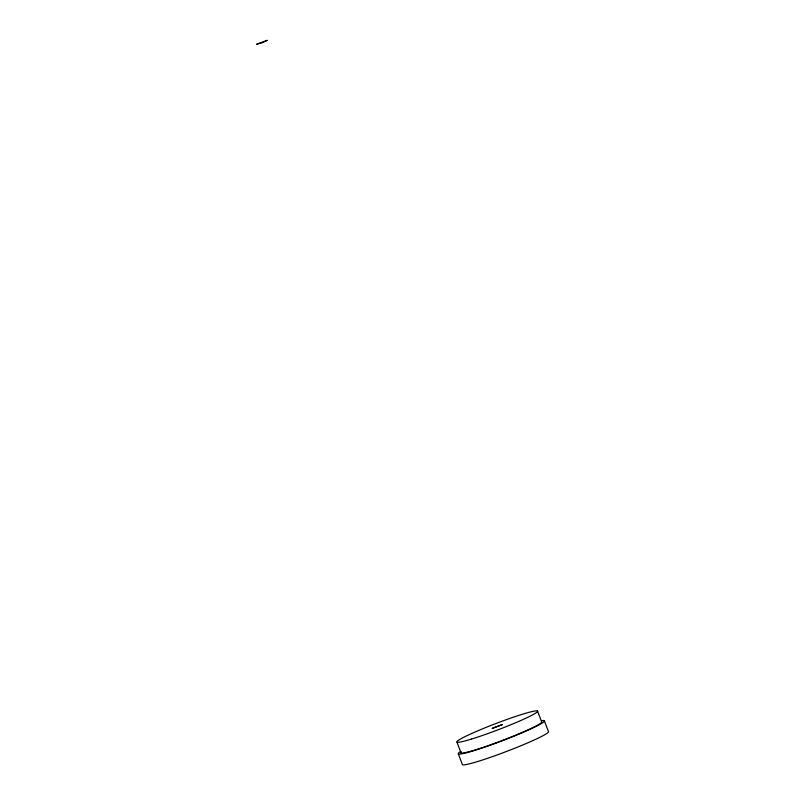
<?xml version="1.0" encoding="UTF-8"?>
<svg xmlns="http://www.w3.org/2000/svg" width="805" height="805" viewBox="0 0 805 805"><rect width="100%" height="100%" fill="white"/><g stroke="black" fill="none" stroke-linecap="round" stroke-linejoin="round"><path stroke-width="1.21" d="M544.321 720.686L548.426 731.433A46.177 3.542 -20.9 0 1 509.263 750.401A46.177 3.542 -20.9 0 1 462.452 764.72L458.347 753.963M537.499 710.976L541.604 721.733A43.269 3.321 -20.9 0 1 499.623 741.516A43.269 3.321 -20.9 0 1 461.496 751.82M456.948 742.16L461.054 752.917M541.866 720.646A46.177 3.542 -20.9 0 1 502.34 740.731A46.177 3.542 -20.9 0 1 460.158 751.81M492.237 728.384L502.27 724.611L492.237 728.384M256.765 44.195L261.947 42.826L267.361 40.3L256.765 44.195M471.277 739.131A43.269 3.321 -20.9 0 0 537.056 712.073A43.269 3.321 -20.9 0 0 483.342 728.505A43.269 3.321 -20.9 0 0 471.277 739.131"/></g></svg>
